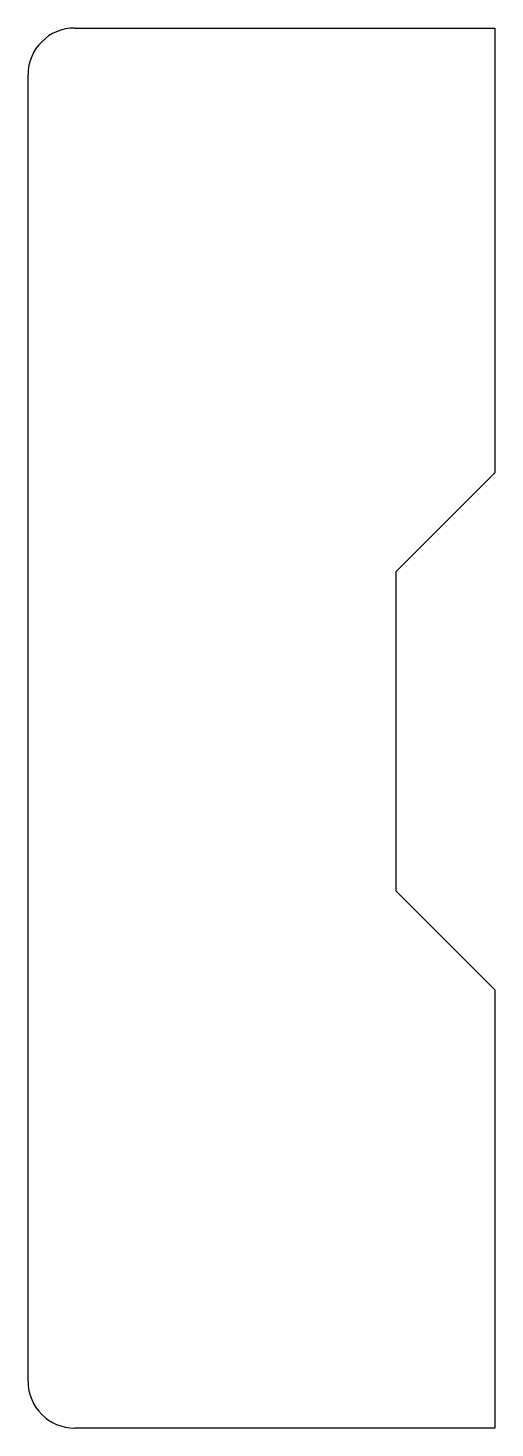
# Model space of a CAD drawing. Extents: x 3.9 to 13.9, y -27.4 to 2.6.
import ezdxf

# ---------------------------------------------------------------- set-up
doc = ezdxf.new("R2010")
doc.units = 0
doc.layers.get('0').update_dxf_attribs({"linetype": 'continuous'})

# ---------------------------------------------------------------- blocks, each defined once
blk = doc.blocks.new('BODY002')
at = {"color": 0}
for p, q in [((4.882, 2.551), (13.882, 2.551)), ((13.882, 2.551), (13.882, -6.982)), ((3.882, -26.449), (3.882, 1.551)), ((13.882, -6.982), (11.761, -9.103)), ((11.761, -9.103), (11.761, -12.521)), ((11.761, -12.521), (11.761, -15.938)), ((11.761, -15.938), (13.882, -18.06)), ((13.882, -18.06), (13.882, -27.449)), ((13.882, -27.449), (4.882, -27.449))]:
    blk.add_line(p, q, dxfattribs=at)
for centre, start, end in [((4.882, 1.551), 90, 180), ((4.882, -26.449), -180, -90)]:
    blk.add_arc(centre, 1, start, end, dxfattribs=at)

msp = doc.modelspace()

# ---------------------------------------------------------------- block references
at = {"color": 0}
msp.add_blockref('BODY002', (0, 0), dxfattribs=at)

doc.saveas('drawing.dxf')
